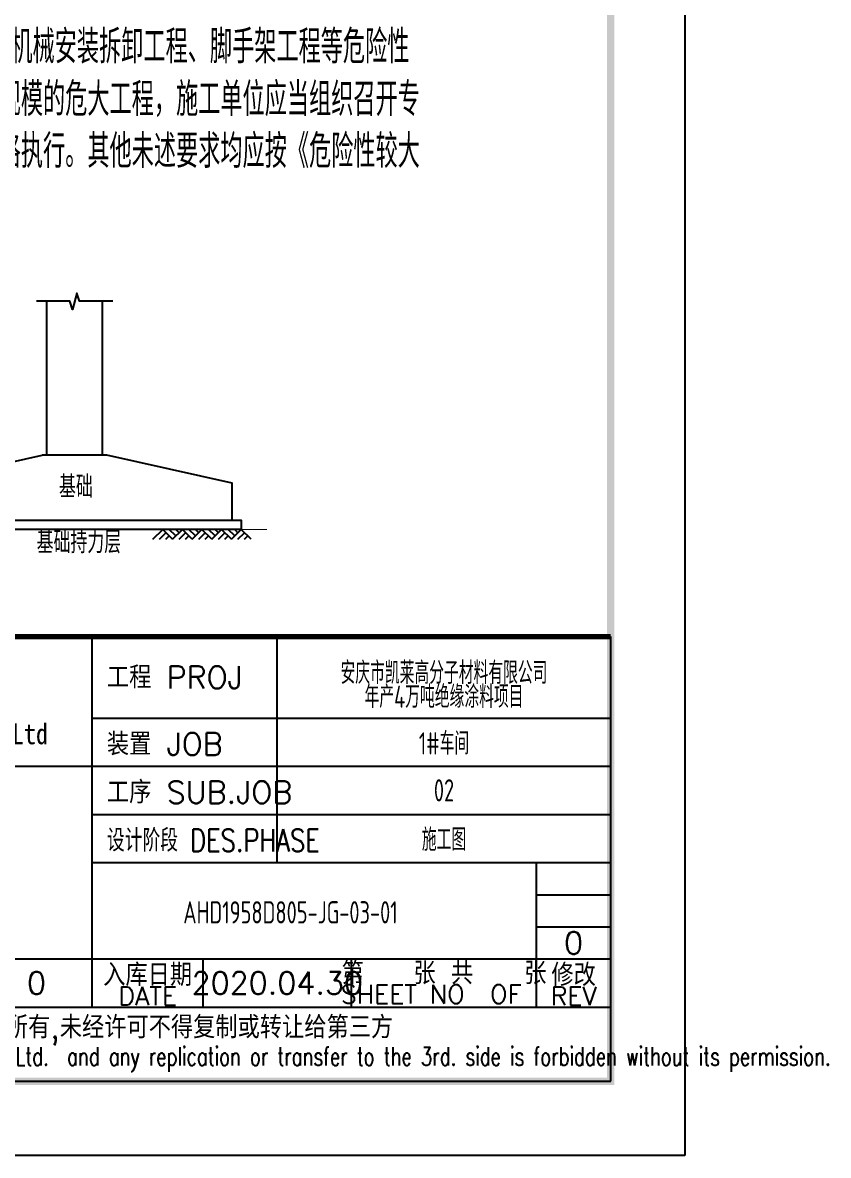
# Model space of a CAD drawing. Header units: millimetres. Extents: x 866309 to 879639, y 39442 to 44891.
# Drawn here: x 867060.6 to 867169.3, y 39441.8 to 39594.7 of the extents above; entities that cross this region are included whole.
import ezdxf
from ezdxf.enums import TextEntityAlignment as Align

# ---------------------------------------------------------------- set-up
doc = ezdxf.new("R2010")
doc.units = ezdxf.units.MM
doc.header["$LTSCALE"] = 1000
doc.header["$MEASUREMENT"] = 0
for name, color, linetype in [('1505', 2, 'Continuous'), ('AXIS', 3, 'Continuous'), ('TEXT', 4, 'Continuous'), ('THIN', 7, 'Continuous')]:
    doc.layers.add(name, color=color, linetype=linetype)
doc.layers.add('SM001', color=7, linetype='Continuous', lineweight=15)
doc.styles.add('ECEC_TQ', font='txt_l.shx', dxfattribs={"bigfont": 'hztxt_l.shx'})
doc.styles.add('ECEC_TQ_S', font='')
doc.styles.add('SM001', font='tssdeng.shx', dxfattribs={"width": 0.7, "bigfont": 'tssdchn.shx'})
doc.styles.add('TS', font='tssdeng.shx', dxfattribs={"width": 0.8, "height": 2.5, "bigfont": 'tssdchn.shx'})
doc.styles.add('TSSD_REIN', font='tssdeng.shx', dxfattribs={"width": 0.7, "bigfont": 'tssdchn.shx'})
doc.styles.get('ECEC_TQ_S').set_extended_font_data('SimSun')

msp = doc.modelspace()

# ---------------------------------------------------------------- linework, layer by layer
at = {"color": 0}
msp.add_line((867149.93, 40035.843), (867149.93, 39441.843), dxfattribs=at)
for p, q in [((867078.133, 39524.979), (867079.459, 39526.305)), ((867079.017, 39524.979), (867079.901, 39525.863)), ((867080.785, 39524.979), (867079.459, 39526.305)), ((867081.227, 39525.421), (867080.343, 39526.305)), ((867080.785, 39524.979), (867082.111, 39526.305)), ((867081.669, 39525.863), (867081.227, 39526.305)), ((867081.669, 39524.979), (867082.553, 39525.863)), ((867083.437, 39524.979), (867082.111, 39526.305)), ((867083.879, 39525.421), (867082.995, 39526.305)), ((867083.437, 39524.979), (867084.762, 39526.305)), ((867084.32, 39525.863), (867083.879, 39526.305)), ((867084.32, 39524.979), (867085.204, 39525.863)), ((867086.088, 39524.979), (867084.762, 39526.305)), ((867086.53, 39525.421), (867085.646, 39526.305)), ((867086.088, 39524.979), (867087.414, 39526.305)), ((867086.972, 39525.863), (867086.53, 39526.305)), ((867086.972, 39524.979), (867087.856, 39525.863)), ((867088.74, 39524.979), (867087.414, 39526.305)), ((867089.182, 39525.421), (867088.298, 39526.305)), ((867088.74, 39524.979), (867090.066, 39526.305)), ((867089.624, 39525.863), (867089.182, 39526.305)), ((867089.624, 39524.979), (867090.508, 39525.863)), ((867091.392, 39524.979), (867090.066, 39526.305)), ((867079.901, 39524.979), (867080.343, 39525.421)), ((867082.553, 39524.979), (867082.995, 39525.421)), ((867085.204, 39524.979), (867085.646, 39525.421)), ((867087.856, 39524.979), (867088.298, 39525.421)), ((867090.508, 39524.979), (867090.95, 39525.421)), ((867069.93, 39461.843), (867069.93, 39511.843)), ((867094.93, 39481.343), (867094.93, 39511.843)), ((867139.93, 39451.843), (867139.93, 39511.843)), ((867069.93, 39500.843), (867139.93, 39500.843)), ((866959.93, 39494.343), (867069.93, 39494.343)), ((867069.93, 39494.343), (867139.93, 39494.343)), ((867069.93, 39487.843), (867139.93, 39487.843)), ((867069.93, 39481.343), (867139.93, 39481.343)), ((867129.93, 39461.843), (867129.93, 39481.343)), ((867129.93, 39477.01), (867139.93, 39477.01)), ((867129.93, 39472.676), (867139.93, 39472.676)), ((867014.93, 39468.343), (867139.93, 39468.343)), ((867084.93, 39461.843), (867084.93, 39468.343)), ((867104.93, 39461.843), (867104.93, 39468.343)), ((866959.93, 39461.843), (867139.93, 39461.843)), ((866959.93, 39451.843), (867139.93, 39451.843)), ((867149.93, 39441.843), (866308.93, 39441.843))]:
    msp.add_line(p, q)
at = {"color": 0, "const_width": 1}
msp.add_lwpolyline([(867139.93, 39451.843), (866333.93, 39451.843), (866333.93, 40025.843), (867139.93, 40025.843)], close=True, dxfattribs=at)
at = {"const_width": 0.7}
msp.add_lwpolyline([(867139.93, 39511.843), (866959.93, 39511.843)], dxfattribs=at)
at = {"layer": '1505'}
for p, q in [((867063.816, 39536.305), (867063.816, 39557.093)), ((867071.316, 39536.305), (867071.316, 39557.093)), ((867071.941, 39536.305), (867063.191, 39536.305))]:
    msp.add_line(p, q, dxfattribs=at)
for points in [[(867046.316, 39527.555), (867046.316, 39532.555), (867063.191, 39536.305)], [(867088.816, 39527.555), (867088.816, 39532.555), (867071.941, 39536.305)], [(867090.066, 39526.305), (867045.066, 39526.305), (867045.066, 39527.555), (867090.066, 39527.555), (867090.066, 39526.305)]]:
    msp.add_lwpolyline(points, dxfattribs=at)
at = {"layer": 'TEXT', "linetype": 'ByBlock', "ltscale": 0.8, "const_width": 0.15}
msp.add_lwpolyline([(866963.384, 39539.224), (867045.066, 39539.224), (867045.066, 39526.305), (867093.517, 39526.305)], dxfattribs=at)
at = {"layer": 'THIN', "ltscale": 0.8}
msp.add_lwpolyline([(867072.716, 39557.093), (867068.216, 39557.093), (867067.866, 39558.193), (867067.266, 39555.993), (867066.916, 39557.093), (867062.416, 39557.093)], dxfattribs=at)

# ---------------------------------------------------------------- texts
at = {"style": 'ECEC_TQ'}
for s, p in [('工程 PROJ', (867071.93, 39504.843)), ('装置 JOB', (867071.93, 39495.843)), ('工序 SUB.JOB', (867071.93, 39489.343))]:
    msp.add_text(s, height=3, dxfattribs=at).set_placement(p)
for s, height, style, width, p in [('Anhui Huadong Chemical & Medical Engineering Co.,Ltd', 2.8, 'ECEC_TQ_S', 0.85, (867021.879, 39498.343)), ('The proprietary right of this document belongs to Anhui Huadong Chemical And Medical Engineering  Co.,Ltd.  and any replication or transfer to the 3rd. side is forbidden without its permission. ', 2.5, 'ECEC_TQ', 0.72, (867049.93, 39454.843))]:
    msp.add_text(s, height=height, dxfattribs=dict(style=style, width=width)).set_placement(p, align=Align.MIDDLE)
at = {"style": 'ECEC_TQ', "width": 0.8}
msp.add_text('设计阶段 DES.PHASE', height=3, dxfattribs=at).set_placement((867071.93, 39482.843))
at = {"style": 'ECEC_TQ'}
for s, height, p in [('入库日期', 3, (867077.43, 39466.343)), ('第   张 共   张', 3, (867117.43, 39466.593)), ('修改', 3, (867134.93, 39466.343)), ('DATE', 2.5, (867077.43, 39463.343)), ('SHEET NO  OF  ', 2.5, (867117.43, 39463.593)), ('REV', 2.5, (867134.93, 39463.343)), ('本文件专有权属安徽华东化工医药工程有限责任公司所有,未经许可不得复制或转让给第三方', 3, (867049.93, 39458.843))]:
    msp.add_text(s, height=height, dxfattribs=at).set_placement(p, align=Align.MIDDLE)
for tag, text, p in [('0', '0', (867134.93, 39470.51)), ('0', '0', (867062.43, 39465.093)), ('2020.04.30', ' ', (867094.93, 39465.093))]:
    msp.add_attdef(tag, text=text, height=3, dxfattribs=at).set_placement(p, align=Align.MIDDLE)
at = {"layer": 'AXIS', "style": 'TSSD_REIN', "width": 0.7}
for s, p in [('安庆市凯莱高分子材料有限公司', (867117.43, 39507.119)), ('年产4万吨绝缘涂料项目', (867117.43, 39503.889)), ('1#车间', (867117.43, 39497.593)), ('02', (867117.43, 39491.093)), ('施工图', (867117.43, 39484.593)), ('AHD1958D805-JG-03-01', (867096.707, 39474.636))]:
    msp.add_text(s, height=3, dxfattribs=at).set_placement(p, align=Align.MIDDLE)
at = {"layer": 'SM001'}
for s, height, style, width, p in [(' 对于本工程可能涉及到的基坑工程、模板工程及支持体系、起重吊装及起重机械安装拆卸工程、脚手架工程等危险性', 4.5, 'SM001', 0.7, (866958.236, 39589.186)), ('较大的施工项目，应结合本工程，制定专项施工方案，其中对于超过一定规模的危大工程，施工单位应当组织召开专', 4.5, 'SM001', 0.7, (866961.561, 39582.095)), ('家论证会对专项施工方案进行论证，且需通过论证并按论证报告修改并严格执行。其他未述要求均应按《危险性较大', 4.5, 'SM001', 0.7, (866961.561, 39575.095)), ('基础', 3, 'TS', 0.8, (867065.467, 39530.569)), ('基础持力层', 3, 'TS', 0.8, (867062.449, 39523.086))]:
    msp.add_text(s, height=height, dxfattribs=dict(at, style=style, width=width)).set_placement(p)

doc.saveas('drawing.dxf')
